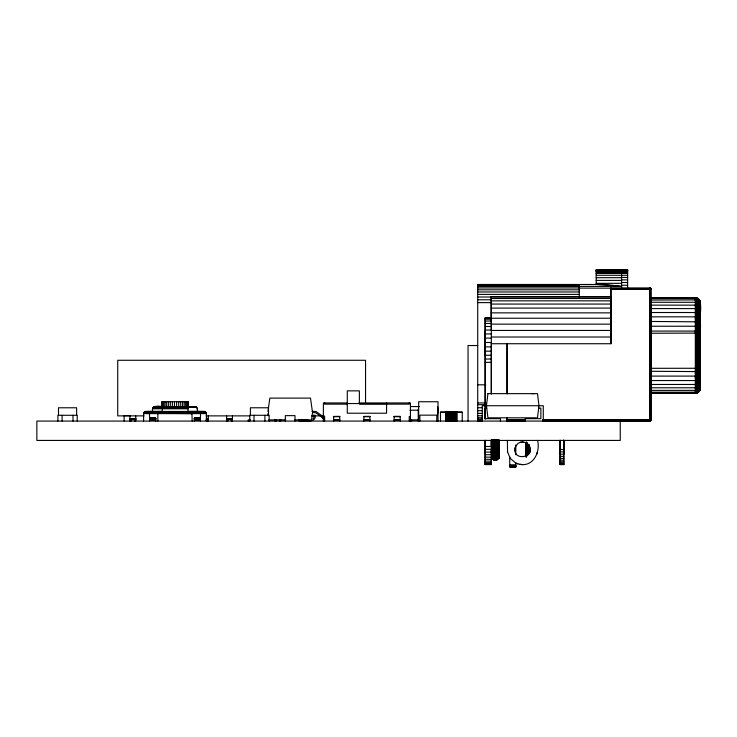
<?xml version="1.0" encoding="UTF-8"?>
<svg xmlns="http://www.w3.org/2000/svg" width="737" height="737" viewBox="0 0 737 737"><rect width="100%" height="100%" fill="white"/><g stroke="black" fill="none" stroke-linecap="round" stroke-linejoin="round"><path stroke-width="1.11" d="M143.595 421.076L143.604 413.614L144.452 411.974L145.594 411.449L162.112 411.412L162.619 406.898L165.07 406.575L165.07 401.739M157.847 421.076L157.884 413.402L159.837 411.449M161.772 406.575L161.772 401.739L188.322 401.739L188.322 406.575M162.112 401.739L162.112 406.575C158.455 405.792 150.845 405.442 152.66 411.412C147.151 410.297 150.726 418.92 149.639 421.076L149.639 418.054M162.785 401.739L162.785 406.575L154.659 406.612L195.388 406.612L197.157 407.966L197.387 411.412C202.887 410.297 199.322 418.92 200.409 421.076L200.409 418.054M163.78 406.575L163.78 401.739M166.608 406.575L166.608 401.739M168.377 406.575L168.377 401.739M170.311 406.575L170.311 401.739M172.366 406.575L172.366 401.739M174.485 406.575L174.485 401.739M176.622 406.575L176.622 401.739M178.722 406.575L178.722 401.739M180.722 406.575L180.722 401.739M182.573 406.575L182.573 401.739M184.232 401.739L184.232 406.575L195.388 406.612L172.974 406.584M185.65 406.575L185.65 401.739M186.793 401.739L186.793 406.575L195.388 406.612L188.147 406.575L188.147 401.739M187.631 406.575L187.631 401.739M485.195 445.517L485.186 440.219L485.232 449.321L491.275 449.321L491.211 453.605M485.232 419.196L485.176 331.641L485.204 337.389M485.232 446.484L491.275 446.484L491.22 464.614L485.176 464.614L485.195 448.068M491.275 393.982L491.293 342.493L485.25 342.493L485.25 346.878L491.293 346.878M498.94 457.953L498.912 440.081L498.792 457.953L497.079 459.768L498.94 457.953L498.967 440.081L498.995 457.953L497.18 459.768L493.56 459.768L491.745 457.953L498.995 457.953L498.995 440.081M560.148 445.517L560.138 440.219L560.12 454.038L560.102 450.445M563.796 440.413L563.75 464.614L560.12 464.614L560.166 440.413M650.9 345.257L650.799 381.683L650.789 305.652L650.9 339.14M699.708 325.422C698.096 319.803 705.254 299.738 695.313 297.785L650.891 297.785L695.774 297.803L698.731 299.194L699.975 301.341M485.204 349.172L485.176 355.814L485.176 317.739L491.22 317.739L491.284 330.029L485.241 330.029M485.195 449.294L485.176 454.038L485.158 450.445M491.1 318.237L491.22 296.578L610.89 296.578L611.037 343.728L491.358 343.728L491.22 296.578M491.754 457.953L493.56 459.768L491.865 457.953L491.901 440.081M507.093 421.076L507.093 420.431L525.499 420.431M610.733 288.13L610.733 296.127M189.925 406.612L188.156 407.966L187.926 411.412L204.453 411.449L205.586 411.974L206.443 413.614L206.452 421.076M493.716 459.768L492.067 457.953L492.132 440.081M496.95 459.768L498.534 457.953L498.599 440.081M563.741 440.219L563.759 452.361M649.417 288.471L650.283 288.25L650.946 289.328L650.946 419.887C650.347 421.38 649.279 421.103 649.417 420.431M650.891 384.474L695.313 384.474L695.894 381.812C703.245 381.49 699.017 372.001 700.095 367.597L700.15 325.616M493.864 459.768L492.362 457.953L492.454 440.081M494.057 459.768L492.749 457.953L492.86 440.081M496.563 459.768L497.77 457.953L497.871 440.081M496.784 459.768L498.194 457.953L498.276 440.081M650.891 393.282L697.027 392.941L696.594 297.951L698.096 298.66L698.059 333.106L697.561 332.498L697.552 298.347L699.293 300.051L700.132 302.207L699.975 301.341L699.91 367.726L699.837 370.711L695.313 371.586L696.474 375.188L695.894 376.966L696.474 378.606L698.934 377.841L700.113 376.478M485.176 317.739L485.121 406.686M494.287 459.768L493.21 457.953L493.339 440.081M494.555 459.768L493.735 457.953L493.873 440.081M496.047 459.768L496.72 457.953L496.858 440.081M496.323 459.768L497.272 457.953L497.392 440.081M507.093 421.039L525.499 420.965M563.759 453.08L563.75 454.038L563.731 450.445M494.84 459.768L494.306 457.953L494.453 440.081M495.135 459.768L495.061 440.081M495.448 459.768L495.669 440.081M495.752 459.768L496.277 440.081M695.313 297.785L695.313 393.282L697.506 392.757L699.597 390.674L699.597 300.549L698.096 298.66M699.837 371.964L700.15 368.454L699.597 390.674L700.15 388.445L699.597 390.674M699.837 377.869L700.113 371.595M699.837 382.973L700.113 377.252M700.15 314.413L700.15 312M695.313 393.217L698.934 391.633L698.925 299.425L699.689 300.558L699.828 332.709L699.597 332.194L695.313 332.58L695.894 333.244L695.774 297.803L657.726 298.117M650.891 333.253L698.16 333.087L700.104 332.516L699.708 328.002M699.837 388.344L700.15 385.608L699.837 386.897M695.894 329.015C702.647 331.696 701.827 319.296 695.313 321.811L695.894 325.413L695.313 326.242L695.894 329.015L695.313 331.079L696.069 333.244L695.894 393.226L650.891 393.125M700.15 388.141L699.229 391.292L697.027 392.941L699.293 391.015L700.15 388.224L699.837 390.14M700.095 367.597C699.837 376.266 699.616 363.885 700.113 368.592L700.095 367.597L700.012 389.578M697.027 392.959L698.059 392.416L698.059 332.451M695.313 393.125L698.934 391.283L700.15 387.634L700.104 389.025L700.113 387.284M491.22 317.739L485.186 318.108M650.891 392.176L695.313 392.176C698.962 392.13 700.767 388.417 700.15 385.202M698.934 391.633L699.293 391.015L698.059 392.406M700.15 384.981L700.15 381.554M700.15 332.415L700.104 328.002L700.15 329.181M515.734 446.097C509.866 462.716 538.784 457.806 527.692 444.052M700.15 383.397L699.837 385.092M650.449 419.887L649.739 421.094L650.283 420.431M700.113 322.677C699.91 319.462 702.195 311.235 695.894 311.613L695.313 312.516L695.894 318.273L698.934 318.789L700.15 319.83M700.15 379.131L699.837 380.541M700.113 388.694L700.113 388.003M699.837 330.369L699.984 328.002L699.91 332.673M542.754 419.887L650.946 419.887L650.707 420.597L649.739 421.094L649.739 288.121L649.739 288.784M698.519 392.038L698.519 371.245L698.731 368.058L699.625 367.846M611.056 343.728L611.056 289.328L650.946 289.328L650.439 288.351L649.739 288.121L650.449 289.328L650.495 419.887L649.85 421.039L649.675 288.471M700.012 368.712L699.828 367.763M650.568 419.887L649.739 421.094L650.55 420.744L650.891 419.887L649.417 421.094L649.905 420.431M520.101 464.43C533.643 466.714 540.414 451.827 537.595 440.385M697.561 392.701L697.561 332.498M323.414 404.272L324.741 402.946L324.741 404.152L347.284 404.152M698.934 371.135L699.284 299.858M649.583 420.431L649.417 421.094L650.624 419.887L650.476 288.784M700.15 305.892L700.113 302.198L700.113 389.007M698.731 368.058L696.806 368.27L696.474 371.549L696.474 393.116M700.15 316.855L699.708 316.33M267.955 411.504L269.843 398.109L310.489 398.109L312.534 412.619L311.511 419.869L294.662 419.869M437.437 415.576L438.193 410.205L437.677 406.575M700.15 309.522C700.445 306.012 700.73 300.291 695.894 299.885L650.891 300.079M158.28 412.444L143.816 412.803L143.604 413.614L206.443 413.614M157.856 413.614L158.068 412.803M649.914 288.471L649.417 288.121L650.716 289.328L650.716 419.887L649.739 421.094L650.292 419.887L650.292 289.328L649.739 288.121M700.113 388.279L699.837 389.385M650.071 420.431C648.855 422.071 652.088 418.985 649.417 421.094M695.313 371.282L695.894 368.297L695.894 371.586L650.891 371.282M700.113 386.943L698.519 389.735L695.313 390.785L695.894 392.056M700.113 385.506L698.934 387.782L695.894 389.154L695.313 390.38L650.891 390.38M514.988 448.538L515.255 447.295M700.113 383.728L698.934 385.81L695.313 387.782L650.891 387.782M536.84 454.176L537.393 451.864M700.113 381.619L698.519 383.793L695.313 384.64L695.894 387.082M143.733 412.996L157.884 413.402M529.479 452.315L529.848 451.09M695.894 381.812L695.313 376.948L695.894 376.966L695.313 376.1L650.891 376.1M696.806 333.207L696.594 297.951L698.114 298.798L695.313 297.859L650.891 297.868M699.708 308.619C701.274 311.005 698.261 304.786 695.894 306.012L695.313 305.136L695.894 301.525L698.519 302.566L700.113 305.229M700.113 374.497L699.837 374.995M650.172 420.431L649.555 421.076M700.113 373.53L698.519 374.755L695.894 375.234L695.313 376.1M699.284 391.19L699.284 367.947L699.597 370.858M157.985 412.996L191.878 412.619L192.2 421.076M698.16 333.087L698.519 299.185M696.069 333.244L696.474 332.562M515.716 446.097L518.249 443.241L520.58 442.191M699.293 390.38L698.519 391.227M696.474 299.987L695.313 300.678L695.894 301.525M696.474 392.277L695.894 392.784L697.027 392.784L695.894 393.061M695.894 299.885L695.313 299.286L697.027 298.973L698.519 299.848L700.15 303.414L700.113 302.198L700.15 303.598M697.561 391.872L698.059 391.577M650.891 298.596L697.561 298.522M312.866 418.994L313.787 418.082L313.796 415.023M520.562 442.191L524.385 442.191L527.71 444.052M307.725 419.712L305.671 419.998L305.818 421.076C309.678 421.186 316.882 420.919 314.883 415.023M602.811 270.111L596.187 270.055L627.62 270.203L621.577 270.479L627.62 270.866L621.577 271.354L627.62 271.953L621.577 272.653L627.62 273.445L621.577 273.445M695.894 378.661L696.474 378.606M624.598 420.468L621.577 420.735L627.62 420.864L621.577 421.03L627.62 421.085L627.62 420.201M623.585 420.458L621.577 420.587L627.62 420.864L621.577 420.956L627.62 421.085M695.894 298.006L695.313 298.043L695.894 298.292M695.894 306.012L695.313 306.039L695.894 308.6L698.934 309.623L700.15 311.714L700.113 309.089M650.891 368.307L696.806 368.27M621.577 273.28L596.187 273.28L621.577 272.432L596.187 271.704L621.577 271.096L596.187 270.617L627.62 270.203L596.187 270.617L621.577 270.617M190.201 411.449L192.164 413.402L206.415 413.402L206.13 412.619L200.307 412.803L206.019 412.444L144.028 412.444M192.164 413.402L206.369 413.199L191.767 412.444M695.894 318.273L695.313 318.292L695.894 321.811L650.891 321.461M596.187 273.28L621.577 272.837M621.577 270.037L627.62 269.982L627.62 288.112M596.187 270.617L621.577 270.433M154.659 406.612L165.07 406.575M627.62 269.982L596.187 269.982L596.187 284.482L621.577 286.407L579.264 286.407M621.577 270.866L627.62 270.866M596.187 271.704L621.577 271.704M621.577 271.953L627.62 271.953M596.187 275.288L627.62 275.288M621.577 277.453L627.62 277.453M596.187 277.683L621.577 277.683M621.577 279.876L627.62 279.876M596.187 280.392L621.577 280.392M621.577 282.511L627.62 282.511M621.577 283.33L596.187 283.33L621.577 286.407M596.187 284.482L477.723 284.482L477.723 421.085M477.723 284.703L579.264 284.703M621.577 285.274L627.62 285.274M477.723 285.376L579.264 285.376M477.723 286.463L579.264 286.463M477.723 287.946L579.264 287.946M579.264 288.112L650.283 288.25L649.417 288.121L649.804 288.471M610.733 288.351L650.449 288.351L650.891 289.328L649.868 288.13M610.733 288.471L650.596 288.471M611.056 288.13L611.056 288.618L650.716 288.618M650.817 288.784L611.056 288.618M650.891 288.959L611.056 289.144L650.928 289.144M477.723 289.798L579.264 289.798M477.723 291.963L579.264 291.963M477.723 294.385L579.264 294.385M477.723 297.011L610.918 297.066M491.257 298.494L610.936 298.494M477.723 299.784L491.413 299.784M491.275 300.843L610.955 300.843M650.891 302.281L695.313 302.281M477.723 302.621L491.413 302.621M491.293 304.068L610.973 304.068M650.891 305.136L695.313 305.136M491.312 308.094L610.982 308.094M650.891 308.582L695.894 308.6M650.891 312.516L695.313 312.516M491.321 312.857L611.001 312.857M650.891 316.846L695.313 316.846M491.339 318.237L611.01 318.237M485.195 319.213L491.247 319.213M485.213 321.019L491.257 321.019M485.222 323.469L491.266 323.469M491.349 324.142L611.019 324.142M650.891 326.242L695.313 326.242M485.232 326.5L491.275 326.5M491.358 330.443L611.028 330.443M650.891 331.079L695.313 331.079M485.25 333.944L491.293 333.944M491.358 337.021L611.037 337.021M485.25 338.136L491.293 338.136M477.723 345.533L468.05 345.533L468.05 421.076M485.25 351.18L491.293 351.18M485.241 355.271L491.284 355.271M485.241 359.03L491.284 359.03M485.232 362.346L491.275 362.346M650.891 380.541L695.313 380.541M477.723 384.815L485.711 384.815M347.542 402.946L323.414 402.946L323.35 421.076M358.947 402.946L410.445 402.946L410.445 421.076M477.723 402.955L485.775 402.955M347.284 403.554L386.575 403.554M359.628 404.152L409.118 404.152L409.118 402.946L410.445 404.272M477.723 404.659L485.775 404.659M410.454 406.575L419.528 406.575M154.245 406.723L195.793 406.723M153.867 406.898L196.18 406.898M153.526 407.137L196.521 407.137M153.222 407.432L188.497 407.432M153.093 407.607L188.368 407.607M477.723 407.736L482.32 407.736M188.156 407.966L152.743 408.362L188.009 408.362M486.742 408.141L484.697 408.141L484.697 418.662L500.414 418.662L500.414 421.076M538.683 408.141L540.857 408.141L540.857 418.662L525.149 418.662L525.149 421.076M152.67 408.777L187.935 408.777M409.919 410.205L417.833 410.205M477.723 410.675L482.32 410.675M145.594 411.449L204.453 411.449M312.138 411.412L315.307 411.412A1.815 1.815 0 0 1 316.366 411.753L323.764 417.087M145.18 411.55L204.858 411.55M144.802 411.734L205.245 411.734M144.452 411.974L205.586 411.974M144.157 412.269L206.13 412.619M440.486 412.315L462.246 412.315M312.534 412.619L315.574 412.683L323.976 418.736M143.678 413.199L192.191 413.614M477.723 413.383L482.32 413.383M130.578 415.64L124.129 415.64L124.129 421.076M477.723 415.779L482.32 415.779M144.111 415.88L117.727 415.88L117.727 360.273L365.543 360.273L365.543 403.397M206.065 415.88L249.659 415.88M311.613 415.88L324.234 415.88M323.414 416.543L324.621 416.543L324.621 421.076M333.686 416.516L339.729 416.516M363.903 416.516L369.946 416.516M394.129 416.516L400.173 416.516M410.445 416.543L409.238 416.543L409.238 421.076M333.686 416.626L339.729 416.626M363.903 416.626L369.946 416.626M394.129 416.626L400.173 416.626M477.723 417.787L482.32 417.787M149.639 418.137L155.682 418.072M194.365 418.137L200.409 418.072M149.639 418.229L155.682 418.229M194.365 418.229L200.409 418.229M149.639 418.358L155.682 418.358M194.365 418.358L200.409 418.358M129.933 418.57L135.737 418.57M149.639 418.515L155.682 418.515M194.365 418.515L200.409 418.515M226.637 418.57L232.441 418.57M149.639 418.69L155.682 418.69M194.365 418.69L200.409 418.69M206.332 418.717L208.267 418.717M129.933 418.773L135.737 418.773M149.639 418.892L155.682 418.892M194.365 418.892L200.409 418.892M226.637 418.773L232.441 418.773M129.933 418.966L135.737 418.966M206.332 419.067L208.267 419.067M226.637 418.966L232.441 418.966M129.933 419.132L135.737 419.132M149.639 419.104L155.682 419.104M194.365 419.104L200.409 419.104M226.637 419.132L232.441 419.132M129.933 419.289L135.737 419.289M226.637 419.289L232.441 419.289M129.933 419.408L135.737 419.491L129.933 419.565M206.332 419.399L208.267 419.399M226.637 419.408L232.441 419.491L226.637 419.546M206.332 419.722L208.267 419.722M339.729 419.786L333.686 419.832L339.729 419.869M363.903 419.786L369.946 419.832L363.903 419.869M400.173 419.786L394.129 419.832L400.173 419.869M409.661 419.804L411.596 419.804L411.596 421.085M250.377 419.869L248.268 419.869L248.268 421.076M268.821 419.869L285.67 419.869M410.067 419.869L417.87 419.869M525.499 419.887L507.093 419.887L507.093 417.612M206.332 420.016L208.267 420.016M299.176 420.016L304.971 420.016M409.661 420.072L411.596 420.072M525.499 420.072L507.093 420.256L525.499 420.256M542.754 420.072L650.928 420.072M206.332 420.283L208.267 420.283M299.176 420.283L304.971 420.283M542.754 420.256L650.891 420.256M409.661 420.32L411.596 420.32M542.754 420.431L650.817 420.431M206.332 420.514L208.267 420.514M299.176 420.514L304.971 420.514M409.661 420.541L411.596 420.541M507.093 420.597L525.499 420.597M542.754 420.597L650.716 420.597M206.332 420.716L208.267 420.716M299.176 420.716L304.971 420.716M409.661 420.726L411.596 420.726M507.093 420.744L525.499 420.744M542.754 420.744L650.596 420.744M507.093 420.864L525.499 420.864M542.754 420.864L650.449 420.864M477.723 421.002L482.293 421.02M542.754 421.039L650.283 420.965M649.923 421.076L36.85 421.076L36.85 440.422L620.241 440.422L620.241 421.076M560.166 449.506L563.796 449.506M560.12 464.614L560.074 451.864L563.796 451.864M485.222 452.085L491.266 452.085M560.166 454.176L563.796 454.176M485.222 454.711L491.266 454.711M560.166 456.36L563.787 456.36M485.213 457.143L491.266 457.143M560.157 458.386L563.787 458.386M485.213 459.298L491.257 459.298M560.157 460.183L563.777 460.183M485.176 464.614L485.139 461.15L491.247 461.15M560.148 461.731L563.777 461.731M485.195 462.633L491.238 462.633M560.138 462.965L563.768 462.965M485.195 463.73L491.238 463.73L491.22 464.614M560.138 463.877L563.759 463.877M485.167 464.393L491.229 464.393M560.111 464.43L563.759 464.43M509.755 464.927L515.799 464.927M509.755 465.434L515.799 465.434M509.755 465.895L515.799 465.895M509.755 466.281L515.799 466.281M509.755 466.595L515.799 466.595M509.755 466.834L515.799 466.972M187.815 406.584L195.388 406.612M607.224 270.111L596.187 270.055L621.577 269.982L621.577 288.112M605.022 270.111L596.187 270.055L627.62 270.203M695.894 325.413L700.113 325.772M696.474 298.393L697.027 298.973L695.313 298.688L695.894 299.231M192.053 412.996L206.222 412.803L143.816 412.803L149.675 413.199M695.313 297.914L696.594 298.089M522.487 464.614L517.798 463.877M695.894 314.856L698.519 315.372L700.113 316.698M695.894 303.58L698.934 304.869L700.15 307.053M699.597 300.549L699.984 301.497M695.313 298.596L695.894 298.706M650.439 288.351L649.61 288.13L650.117 288.351M650.126 288.25L649.822 288.25M695.313 384.474L695.894 384.631M515.605 462.965L517.816 463.877M515.624 462.965L510.244 458.386L507.544 451.864M695.313 390.38L695.894 390.822M695.313 300.079L696.474 301.617M695.313 392.176L695.894 392.858M697.027 332.534L697.506 333.161M696.474 299.333L697.027 300.143M699.708 312.239L700.132 313.17M699.293 332.267L699.625 332.792M699.284 299.987L699.708 300.714M698.934 332.332L699.229 332.903M699.708 305.569L700.132 306.896M695.313 387.782L695.894 389.154M699.708 303.202L700.132 304.657M699.708 301.562L700.15 303.451M197.157 407.966L197.378 408.777M698.519 332.396L698.731 333.004M695.894 375.234L695.313 373.383L695.894 373.41L696.474 371.549L696.069 368.297M699.837 301.074L700.012 301.626M321.848 415.355L322.539 418.598M695.313 308.582L695.894 311.613M697.506 368.214L698.059 371.347M699.984 301.378L700.15 302.769L700.113 302.198M697.561 371.439L697.027 368.251L697.027 371.503M267.946 413.65L268.24 415.723M514.933 449.819L515.099 451.09M698.16 368.15L698.519 371.245M700.113 313.907L700.113 311.309L700.15 312.396M507.553 451.864L507.369 440.385M700.113 303.819L700.15 304.427M700.15 371.255L699.91 367.726M563.75 464.614L563.722 446.797M699.229 367.966L699.293 371.006M497.143 440.081L497.272 457.953M496.581 440.081L496.72 457.953M495.983 440.081L496.13 457.953M495.375 440.081L495.522 457.953M494.757 440.081L494.905 457.953M494.168 440.081L494.306 457.953M493.606 440.081L493.735 457.953M498.092 440.081L498.194 457.953M497.65 440.081L497.77 457.953M493.099 440.081L493.21 457.953M492.657 440.081L492.749 457.953M563.759 440.219L563.768 445.517M498.461 440.081L498.534 457.953M492.288 440.081L492.362 457.953M491.229 440.219L491.238 445.517M498.737 440.081L498.792 457.953M492.012 440.081L492.067 457.953M485.139 461.15L485.121 440.8M560.102 446.797L560.074 451.864M491.828 440.081L491.865 457.953M697.386 298.245L697.386 299.305M649.739 289.328L649.739 419.887M621.577 420.44L621.577 421.085M579.264 284.482L579.264 297.011M563.704 440.413L563.704 449.506M543.28 421.076L543.28 405.728L482.274 405.728L482.274 421.076M534.261 393.641L531.718 393.641M529.857 446.779L529.857 452.371M529.24 444.549L529.24 453.485M528.641 444.549L528.641 454.6M528.07 444.549L528.07 454.6M527.545 443.434L527.545 455.724M527.084 442.311L527.084 455.724M526.697 442.311L526.697 455.724M526.393 442.311L526.393 456.839M526.19 442.311L526.19 456.839M515.799 444.964L515.799 454.692M515.799 462.652L515.799 467.018L509.755 467.018L509.755 456.968M507.093 343.728L507.093 393.742M507.074 343.728L507.074 393.788M507.074 417.676L507.074 421.094M491.358 343.728L491.358 393.788M491.275 439.86L491.238 446.797M485.232 440.8L485.195 446.797M462.246 421.076L462.246 412.011L440.486 412.011L440.486 421.076M456.811 412.011L456.811 421.076M456.728 412.011L456.728 421.076M456.479 412.011L456.479 421.076M456.074 412.011L456.074 421.076M455.53 412.011L455.53 421.076M454.867 412.011L454.867 421.076M454.084 412.011L454.084 421.076M453.227 412.011L453.227 421.076M452.315 412.011L452.315 421.076M451.366 412.011L451.366 421.076M450.427 412.011L450.427 421.076M449.506 412.011L449.506 421.076M448.649 412.011L448.649 421.076M447.875 412.011L447.875 421.076M447.202 412.011L447.202 421.076M446.659 412.011L446.659 421.076M446.253 412.011L446.253 421.076M446.014 412.011L446.014 421.076M445.931 412.011L445.931 421.076M438.008 421.076L438.008 401.739L418.671 401.739L418.671 421.076M436.801 421.076L436.801 415.152L419.878 415.152L419.878 421.076M418.248 408.989L418.248 421.085M400.173 421.076L400.173 416.396L394.129 416.377L394.129 421.076M386.575 402.946L386.575 413.217L347.284 413.217L347.284 390.859L359.37 390.859L359.37 403.554M369.946 421.076L369.946 416.396L363.903 416.442L363.903 421.076M339.729 421.076L339.729 416.396L333.686 416.442L333.686 421.076M304.971 419.565L304.971 421.076M299.176 419.565L299.176 421.076M295.003 421.076L295.003 415.64L285.33 415.64L285.33 421.076M280.797 419.565L280.797 421.076M279.673 419.565L279.673 421.076M276.126 419.565L276.126 421.076M274.993 419.565L274.993 421.076M269.134 421.076L269.134 415.281L249.788 415.281L249.788 421.076M268.526 415.281L268.526 407.782L250.396 407.782L250.396 415.281M264.905 415.281L264.905 421.076M254.025 415.281L254.025 421.076M232.441 415.88L232.441 421.076M231.317 419.565L231.317 421.076M227.77 419.565L227.77 421.076M226.637 415.88L226.637 421.076M208.267 415.88L208.267 421.076M194.365 418.054L194.365 421.076M155.682 418.054L155.682 421.076M135.737 415.88L135.737 421.076M134.604 419.565L134.604 421.076M131.057 419.565L131.057 421.076M129.933 415.88L129.933 421.076M77.228 421.076L77.228 415.281L57.882 415.281L57.882 421.076M76.62 415.281L76.62 407.782L58.49 407.782L58.49 415.281M72.991 415.281L72.991 421.076M62.111 415.281L62.111 421.076M487.931 393.641L486.448 405.728L487.931 417.815L537.494 417.815L538.977 405.728L537.494 393.641L487.931 393.641M522.487 441.951L521.824 441.97L523.104 441.97L522.487 441.951M482.32 420.431L477.723 420.44L482.32 420.449M482.32 419.362L477.723 419.362L482.32 419.381M155.682 419.823L149.639 419.832L155.682 419.869M200.409 419.823L194.365 419.832L200.409 419.841M650.513 288.959L650.513 288.959M526.089 456.839L526.08 442.311L526.089 456.839"/></g></svg>
